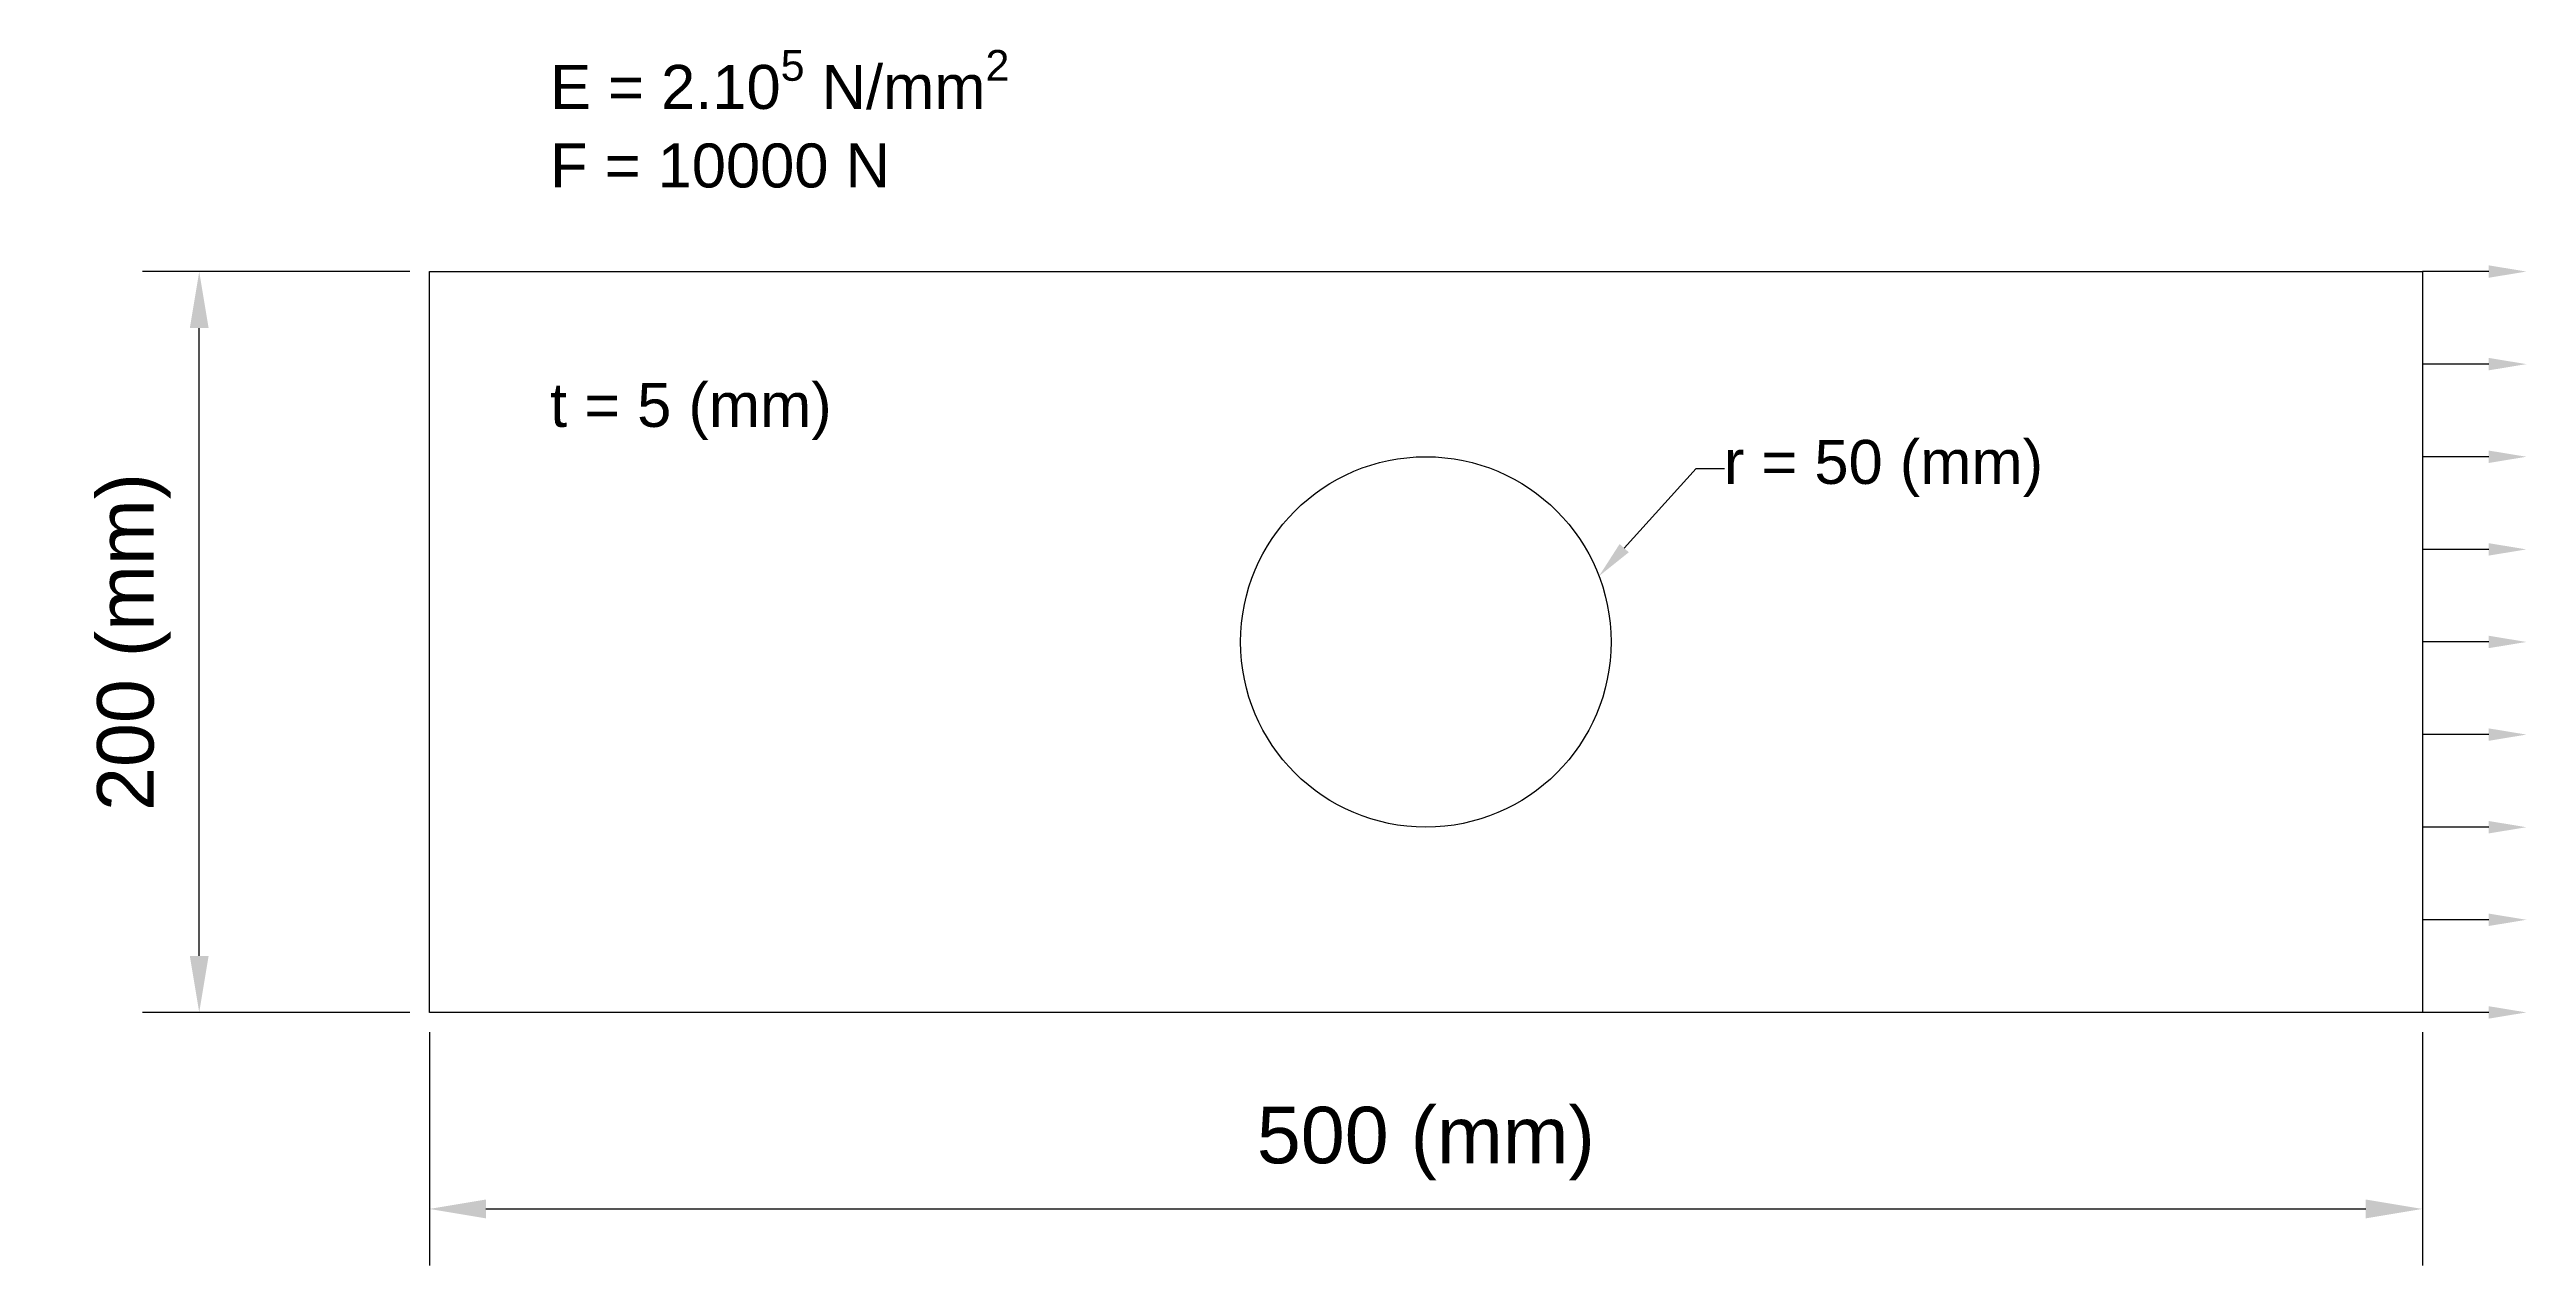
# Model space of a CAD drawing. Header units: inches. Extents: x 11.2 to 50.6, y 6.4 to 25.8.
import ezdxf
from ezdxf import colors
from ezdxf.entities.mleader import LeaderData, LeaderLine
from ezdxf.math import Vec2, Vec3

# ---------------------------------------------------------------- set-up
doc = ezdxf.new("R2010")
doc.units = ezdxf.units.IN
doc.header["$MEASUREMENT"] = 0
doc.styles.get("Standard").update_dxf_attribs({"font": 'arial.ttf'})
doc.dimstyles.get("Standard").update_dxf_attribs({"dimscale": 5, "dimtxt": 0.18, "dimasz": 0.18, "dimexe": 0.18, "dimexo": 0.0625, "dimgap": 0.09, "dimtad": 1, "dimdec": 0, "dimzin": 0, "dimdsep": 46, "dimtxsty": 'Standard', "dimcen": 0.09, "dimadec": 0, "dimazin": 0, "dimtfac": 1, "dimtdec": 0, "dimtofl": 0, "dimtmove": 0, "dimatfit": 3, "dimfxl": 1, "dimtolj": 1, "dimtzin": 0, "dimarcsym": 1})

# ---------------------------------------------------------------- blocks, each defined once
blk = doc.blocks.new('*D3')
at = {"color": 0, "lineweight": -2, "transparency": 16777216}
for p, q in [((17.249, 10.144), (17.249, 6.43)), ((48.963, 10.144), (48.963, 6.43)), ((18.149, 7.33), (48.063, 7.33))]:
    blk.add_line(p, q, dxfattribs=at)
at = {"color": 0, "transparency": 16777216}
for points in [[(18.149, 7.48), (18.149, 7.18), (17.249, 7.33)], [(48.063, 7.48), (48.063, 7.18), (48.963, 7.33)]]:
    blk.add_solid(points, dxfattribs=at)
at = {"layer": 'Defpoints', "color": 0, "transparency": 16777216}
for p in [(17.249, 10.457), (48.963, 10.457), (48.963, 7.33)]:
    blk.add_point(p, dxfattribs=at)
at = {"color": 0, "transparency": 16777216, "insert": (33.106, 8.37), "char_height": 0.9, "attachment_point": 5}
blk.add_mtext('\\A1;500 (mm)', dxfattribs=at)
blk = doc.blocks.new('*D4')
at = {"color": 0, "lineweight": -2, "transparency": 16777216}
for p, q in [((16.936, 22.246), (12.687, 22.246)), ((13.587, 11.357), (13.587, 21.346)), ((16.936, 10.457), (12.687, 10.457))]:
    blk.add_line(p, q, dxfattribs=at)
at = {"color": 0, "transparency": 16777216}
for points in [[(13.437, 21.346), (13.737, 21.346), (13.587, 22.246)], [(13.437, 11.357), (13.737, 11.357), (13.587, 10.457)]]:
    blk.add_solid(points, dxfattribs=at)
at = {"layer": 'Defpoints', "color": 0, "transparency": 16777216}
for p in [(13.587, 22.246), (17.249, 22.246), (17.249, 10.457)]:
    blk.add_point(p, dxfattribs=at)
at = {"color": 0, "transparency": 16777216, "insert": (12.547, 16.352), "char_height": 0.9, "attachment_point": 5, "rotation": 90}
blk.add_mtext('\\A1;200 (mm)', dxfattribs=at)

msp = doc.modelspace()

# ---------------------------------------------------------------- linework, layer by layer
msp.add_lwpolyline([(17.249, 22.246), (48.963, 22.246), (48.963, 10.457), (17.249, 10.457)], close=True)
msp.add_circle((33.106, 16.352), 2.947)

# ---------------------------------------------------------------- texts
at = {"char_height": 0.7, "attachment_point": 1}
for s, width, insert in [('\\A1;E = 2.10{\\H0.7x;\\S5^ ;} N/mm{\\H0.7x;\\S2^ ;}', 8.2087, (19.17, 25.772)), ('\\A1;F = 10000 N', 8.2087, (19.17, 24.284)), ('t = 5 (mm)', 5.09739, (19.17, 20.474))]:
    msp.add_mtext_dynamic_manual_height_columns(s, width=width, gutter_width=1, heights=[0], dxfattribs=dict(at, insert=insert))

# ---------------------------------------------------------------- dimensions: what is measured, and where the dimension line sits
dim = msp.add_linear_dim(base=(13.587, 22.246), p1=(17.249, 10.457), p2=(17.249, 22.246), angle=90, text='200 (mm)', dimstyle='Standard')
dim.commit()
dim.dimension.update_dxf_attribs({"geometry": '*D4', "text_midpoint": (12.547, 16.352)})
dim = msp.add_linear_dim(base=(48.963, 7.33), p1=(17.249, 10.457), p2=(48.963, 10.457), text='500 (mm)', dimstyle='Standard')
dim.commit()
dim.dimension.update_dxf_attribs({"geometry": '*D3', "text_midpoint": (33.106, 7.33), "dimtype": 160})

# ---------------------------------------------------------------- leaders
ml = msp.add_multileader_mtext('Standard')
ml.set_content('', color=256)
ml.set_leader_properties()
ml.build(insert=Vec2(0, 0))
ml.multileader.update_dxf_attribs({"dogleg_length": 0.36, "arrow_head_size": 0.6})
ctx = ml.context
ctx.base_point, ctx.char_height, ctx.arrow_head_size, ctx.landing_gap_size, ctx.plane_origin = Vec3(48.783, 22.246), 0.18, 0.6, 0.09, Vec3(50.62, 22.246)
ctx.text_align_type = 2
notes = []
notes.append((ctx, [(0, (1, 1, 0), (49.413, 22.246), (-1, 0), 0.45, [(0, [(50.62, 22.246)], 0, [])])]))
ctx.mtext.insert, ctx.mtext.alignment, ctx.mtext.flow_direction = Vec3(48.873, 22.336), 3, 5
ml = msp.add_multileader_mtext('Standard')
ml.set_content('', color=256)
ml.set_leader_properties()
ml.build(insert=Vec2(0, 0))
ml.multileader.update_dxf_attribs({"dogleg_length": 0.36, "arrow_head_size": 0.6})
ctx = ml.context
ctx.base_point, ctx.char_height, ctx.arrow_head_size, ctx.landing_gap_size, ctx.plane_origin = Vec3(48.783, 20.773), 0.18, 0.6, 0.09, Vec3(50.62, 20.773)
ctx.text_align_type = 2
notes.append((ctx, [(0, (1, 1, 0), (49.413, 20.773), (-1, 0), 0.45, [(0, [(50.62, 20.773)], 0, [])])]))
ctx.mtext.insert, ctx.mtext.alignment, ctx.mtext.flow_direction = Vec3(48.873, 20.863), 3, 5
ml = msp.add_multileader_mtext('Standard')
ml.set_content('r = 50 (mm)', color=256)
ml.set_leader_properties()
ml.build(insert=Vec2(0, 0))
ml.multileader.update_dxf_attribs({"dogleg_length": 0.45, "arrow_head_size": 0.6})
ctx = ml.context
ctx.base_point, ctx.char_height, ctx.arrow_head_size, ctx.landing_gap_size, ctx.plane_origin = Vec3(37.857, 19.114), 0.7, 0.6, 0.09, Vec3(35.861, 17.399)
ctx.text_align_type = 2
notes.append((ctx, [(0, (1, 1, 0), (37.407, 19.114), (1, 0), 0.45, [(0, [(35.861, 17.399)], 0, [])])]))
ctx.mtext.insert, ctx.mtext.alignment, ctx.mtext.flow_direction = Vec3(42.928, 19.567), 3, 5
ml = msp.add_multileader_mtext('Standard')
ml.set_content('', color=256)
ml.set_leader_properties()
ml.build(insert=Vec2(0, 0))
ml.multileader.update_dxf_attribs({"dogleg_length": 0.36, "arrow_head_size": 0.6})
ctx = ml.context
ctx.base_point, ctx.char_height, ctx.arrow_head_size, ctx.landing_gap_size, ctx.plane_origin = Vec3(48.783, 19.299), 0.18, 0.6, 0.09, Vec3(50.62, 19.299)
ctx.text_align_type = 2
notes.append((ctx, [(0, (1, 1, 0), (49.413, 19.299), (-1, 0), 0.45, [(0, [(50.62, 19.299)], 0, [])])]))
ctx.mtext.insert, ctx.mtext.alignment, ctx.mtext.flow_direction = Vec3(48.873, 19.389), 3, 5
ml = msp.add_multileader_mtext('Standard')
ml.set_content('', color=256)
ml.set_leader_properties()
ml.build(insert=Vec2(0, 0))
ml.multileader.update_dxf_attribs({"dogleg_length": 0.36, "arrow_head_size": 0.6})
ctx = ml.context
ctx.base_point, ctx.char_height, ctx.arrow_head_size, ctx.landing_gap_size, ctx.plane_origin = Vec3(48.783, 17.825), 0.18, 0.6, 0.09, Vec3(50.62, 17.825)
ctx.text_align_type = 2
notes.append((ctx, [(0, (1, 1, 0), (49.413, 17.825), (-1, 0), 0.45, [(0, [(50.62, 17.825)], 0, [])])]))
ctx.mtext.insert, ctx.mtext.alignment, ctx.mtext.flow_direction = Vec3(48.873, 17.915), 3, 5
ml = msp.add_multileader_mtext('Standard')
ml.set_content('', color=256)
ml.set_leader_properties()
ml.build(insert=Vec2(0, 0))
ml.multileader.update_dxf_attribs({"dogleg_length": 0.36, "arrow_head_size": 0.6})
ctx = ml.context
ctx.base_point, ctx.char_height, ctx.arrow_head_size, ctx.landing_gap_size, ctx.plane_origin = Vec3(48.783, 16.352), 0.18, 0.6, 0.09, Vec3(50.62, 16.352)
ctx.text_align_type = 2
notes.append((ctx, [(0, (1, 1, 0), (49.413, 16.352), (-1, 0), 0.45, [(0, [(50.62, 16.352)], 0, [])])]))
ctx.mtext.insert, ctx.mtext.alignment, ctx.mtext.flow_direction = Vec3(48.873, 16.442), 3, 5
ml = msp.add_multileader_mtext('Standard')
ml.set_content('', color=256)
ml.set_leader_properties()
ml.build(insert=Vec2(0, 0))
ml.multileader.update_dxf_attribs({"dogleg_length": 0.36, "arrow_head_size": 0.6})
ctx = ml.context
ctx.base_point, ctx.char_height, ctx.arrow_head_size, ctx.landing_gap_size, ctx.plane_origin = Vec3(48.783, 14.878), 0.18, 0.6, 0.09, Vec3(50.62, 14.878)
ctx.text_align_type = 2
notes.append((ctx, [(0, (1, 1, 0), (49.413, 14.878), (-1, 0), 0.45, [(0, [(50.62, 14.878)], 0, [])])]))
ctx.mtext.insert, ctx.mtext.alignment, ctx.mtext.flow_direction = Vec3(48.873, 14.968), 3, 5
ml = msp.add_multileader_mtext('Standard')
ml.set_content('', color=256)
ml.set_leader_properties()
ml.build(insert=Vec2(0, 0))
ml.multileader.update_dxf_attribs({"dogleg_length": 0.36, "arrow_head_size": 0.6})
ctx = ml.context
ctx.base_point, ctx.char_height, ctx.arrow_head_size, ctx.landing_gap_size, ctx.plane_origin = Vec3(48.783, 13.404), 0.18, 0.6, 0.09, Vec3(50.62, 13.404)
ctx.text_align_type = 2
notes.append((ctx, [(0, (1, 1, 0), (49.413, 13.404), (-1, 0), 0.45, [(0, [(50.62, 13.404)], 0, [])])]))
ctx.mtext.insert, ctx.mtext.alignment, ctx.mtext.flow_direction = Vec3(48.873, 13.494), 3, 5
ml = msp.add_multileader_mtext('Standard')
ml.set_content('', color=256)
ml.set_leader_properties()
ml.build(insert=Vec2(0, 0))
ml.multileader.update_dxf_attribs({"dogleg_length": 0.36, "arrow_head_size": 0.6})
ctx = ml.context
ctx.base_point, ctx.char_height, ctx.arrow_head_size, ctx.landing_gap_size, ctx.plane_origin = Vec3(48.783, 11.931), 0.18, 0.6, 0.09, Vec3(50.62, 11.931)
ctx.text_align_type = 2
notes.append((ctx, [(0, (1, 1, 0), (49.413, 11.931), (-1, 0), 0.45, [(0, [(50.62, 11.931)], 0, [])])]))
ctx.mtext.insert, ctx.mtext.alignment, ctx.mtext.flow_direction = Vec3(48.873, 12.021), 3, 5
ml = msp.add_multileader_mtext('Standard')
ml.set_content('', color=256)
ml.set_leader_properties()
ml.build(insert=Vec2(0, 0))
ml.multileader.update_dxf_attribs({"dogleg_length": 0.36, "arrow_head_size": 0.6})
ctx = ml.context
ctx.base_point, ctx.char_height, ctx.arrow_head_size, ctx.landing_gap_size, ctx.plane_origin = Vec3(48.783, 10.457), 0.18, 0.6, 0.09, Vec3(50.62, 10.457)
ctx.text_align_type = 2
notes.append((ctx, [(0, (1, 1, 0), (49.413, 10.457), (-1, 0), 0.45, [(0, [(50.62, 10.457)], 0, [])])]))
ctx.mtext.insert, ctx.mtext.alignment, ctx.mtext.flow_direction = Vec3(48.873, 10.547), 3, 5
for ctx, leaders in notes:
    for number, flags, end, landing, length, lines in leaders:
        leader = LeaderData()
        leader.index, (leader.has_last_leader_line, leader.has_dogleg_vector, leader.attachment_direction) = number, flags
        leader.last_leader_point, leader.dogleg_vector, leader.dogleg_length = Vec3(end), Vec3(landing), length
        for number, points, colour, breaks in lines:
            line = LeaderLine()
            line.index, line.vertices, line.color, line.breaks = number, Vec3.list(points), colors.encode_raw_color(colour), breaks
            leader.lines.append(line)
        ctx.leaders.append(leader)

doc.saveas('drawing.dxf')
